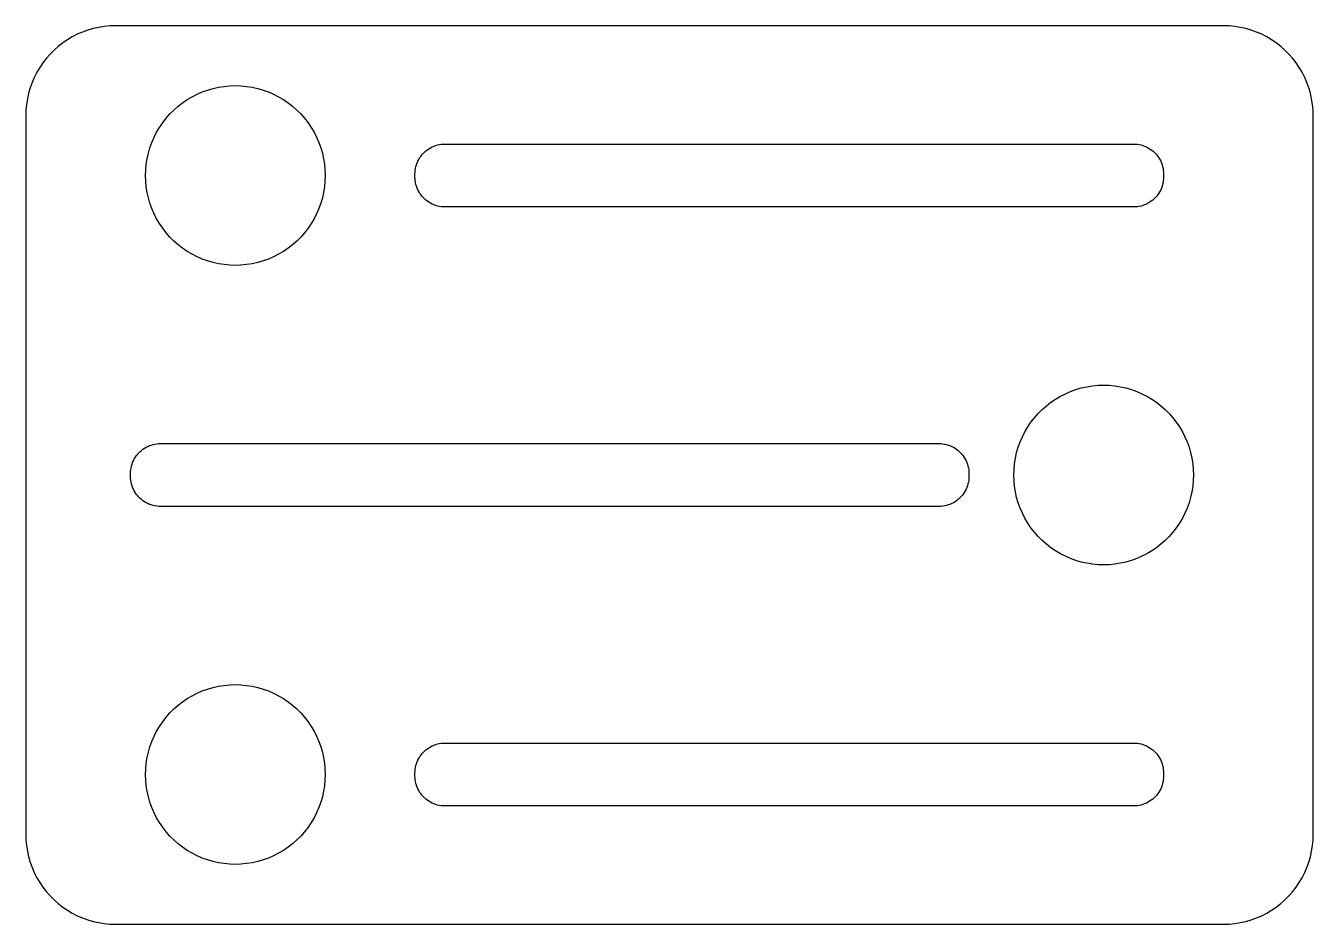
# Model space of a CAD drawing. Header units: metres. Extents: x -28 to 28, y -15 to 80.
# Drawn here: x -21.5 to 21.5, y 17 to 47 of the extents above; entities that cross this region are included whole.
import ezdxf

# ---------------------------------------------------------------- set-up
doc = ezdxf.new("R2010")
doc.units = ezdxf.units.M

msp = doc.modelspace()

# ---------------------------------------------------------------- linework, layer by layer
for p, q in [((-19.2461, 46.9057), (-19.427, 46.8532)), ((-19.0621, 46.9469), (-19.2461, 46.9057)), ((-18.876, 46.9763), (-19.0621, 46.9469)), ((-18.6884, 46.9941), (-18.876, 46.9763)), ((-18.5, 47), (-18.6884, 46.9941)), ((18.5, 47), (-18.5, 47)), ((18.6884, 46.9941), (18.5, 47)), ((18.876, 46.9763), (18.6884, 46.9941)), ((19.0621, 46.9469), (18.876, 46.9763)), ((19.2461, 46.9057), (19.0621, 46.9469)), ((19.427, 46.8532), (19.2461, 46.9057)), ((-20.1075, 46.533), (-20.2634, 46.427)), ((-19.9453, 46.6289), (-20.1075, 46.533)), ((-19.7773, 46.7145), (-19.9453, 46.6289)), ((-19.6044, 46.7893), (-19.7773, 46.7145)), ((-19.427, 46.8532), (-19.6044, 46.7893)), ((19.6044, 46.7893), (19.427, 46.8532)), ((19.7773, 46.7145), (19.6044, 46.7893)), ((19.9453, 46.6289), (19.7773, 46.7145)), ((20.1075, 46.533), (19.9453, 46.6289)), ((20.2634, 46.427), (20.1075, 46.533)), ((-20.6869, 46.0536), (-20.8115, 45.9123)), ((-20.5536, 46.1869), (-20.6869, 46.0536)), ((-20.4123, 46.3115), (-20.5536, 46.1869)), ((-20.2634, 46.427), (-20.4123, 46.3115)), ((20.4123, 46.3115), (20.2634, 46.427)), ((20.5536, 46.1869), (20.4123, 46.3115)), ((20.6869, 46.0536), (20.5536, 46.1869)), ((20.8115, 45.9123), (20.6869, 46.0536)), ((-21.033, 45.6075), (-21.1289, 45.4453)), ((-20.927, 45.7634), (-21.033, 45.6075)), ((-20.8115, 45.9123), (-20.927, 45.7634)), ((20.927, 45.7634), (20.8115, 45.9123)), ((21.033, 45.6075), (20.927, 45.7634)), ((21.1289, 45.4453), (21.033, 45.6075)), ((-21.2145, 45.2773), (-21.2893, 45.1044)), ((-21.1289, 45.4453), (-21.2145, 45.2773)), ((21.2145, 45.2773), (21.1289, 45.4453)), ((21.2893, 45.1044), (21.2145, 45.2773)), ((-21.4057, 44.7461), (-21.4469, 44.5621)), ((-21.3532, 44.927), (-21.4057, 44.7461)), ((-21.2893, 45.1044), (-21.3532, 44.927)), ((-15.7773, 44.7145), (-15.6044, 44.7893)), ((-15.6044, 44.7893), (-15.427, 44.8532)), ((-15.427, 44.8532), (-15.2461, 44.9057)), ((-15.2461, 44.9057), (-15.0621, 44.9469)), ((-15.0621, 44.9469), (-14.876, 44.9763)), ((-14.876, 44.9763), (-14.6884, 44.9941)), ((-14.6884, 44.9941), (-14.5, 45)), ((-14.5, 45), (-14.3116, 44.9941)), ((-14.3116, 44.9941), (-14.124, 44.9763)), ((-14.124, 44.9763), (-13.9379, 44.9469)), ((-13.9379, 44.9469), (-13.7539, 44.9057)), ((-13.7539, 44.9057), (-13.5729, 44.8532)), ((-13.5729, 44.8532), (-13.3956, 44.7893)), ((-13.3956, 44.7893), (-13.2227, 44.7145)), ((21.3532, 44.927), (21.2893, 45.1044)), ((21.4057, 44.7461), (21.3532, 44.927)), ((21.4469, 44.5621), (21.4057, 44.7461)), ((-21.4763, 44.376), (-21.4941, 44.1884)), ((-21.4469, 44.5621), (-21.4763, 44.376)), ((-16.5536, 44.1869), (-16.4123, 44.3115)), ((-16.4123, 44.3115), (-16.2634, 44.427)), ((-16.2634, 44.427), (-16.1075, 44.533)), ((-16.1075, 44.533), (-15.9453, 44.6289)), ((-15.9453, 44.6289), (-15.7773, 44.7145)), ((-13.2227, 44.7145), (-13.0547, 44.6289)), ((-13.0547, 44.6289), (-12.8925, 44.533)), ((-12.8925, 44.533), (-12.7366, 44.427)), ((-12.7366, 44.427), (-12.5877, 44.3115)), ((-12.5877, 44.3115), (-12.4464, 44.1869)), ((21.4763, 44.376), (21.4469, 44.5621)), ((21.4941, 44.1884), (21.4763, 44.376)), ((-21.4941, 44.1884), (-21.5, 44)), ((-21.5, 44), (-21.5, 20)), ((-16.927, 43.7634), (-16.8115, 43.9123)), ((-16.8115, 43.9123), (-16.6869, 44.0536)), ((-16.6869, 44.0536), (-16.5536, 44.1869)), ((-12.4464, 44.1869), (-12.3131, 44.0536)), ((-12.3131, 44.0536), (-12.1884, 43.9123)), ((-12.1884, 43.9123), (-12.0729, 43.7634)), ((21.5, 44), (21.4941, 44.1884)), ((21.5, 20), (21.5, 44)), ((-17.2145, 43.2773), (-17.1289, 43.4453)), ((-17.1289, 43.4453), (-17.033, 43.6075)), ((-17.033, 43.6075), (-16.927, 43.7634)), ((-12.0729, 43.7634), (-11.967, 43.6075)), ((-11.967, 43.6075), (-11.8711, 43.4453)), ((-11.8711, 43.4453), (-11.7855, 43.2773)), ((-17.3532, 42.927), (-17.2893, 43.1044)), ((-17.2893, 43.1044), (-17.2145, 43.2773)), ((-11.7855, 43.2773), (-11.7107, 43.1044)), ((-11.7107, 43.1044), (-11.6468, 42.927)), ((-7.86812, 42.9798), (-7.80901, 43.001)), ((-7.80901, 43.001), (-7.74869, 43.0186)), ((-7.74869, 43.0186), (-7.68738, 43.0323)), ((-7.68738, 43.0323), (-7.62532, 43.0421)), ((-7.62532, 43.0421), (-7.56279, 43.048)), ((-7.56279, 43.048), (-7.5, 43.05)), ((-7.5, 43.05), (15.5, 43.05)), ((15.5, 43.05), (15.5628, 43.048)), ((15.5628, 43.048), (15.6253, 43.0421)), ((15.6253, 43.0421), (15.6874, 43.0323)), ((15.6874, 43.0323), (15.7487, 43.0186)), ((15.7487, 43.0186), (15.809, 43.001)), ((15.809, 43.001), (15.8681, 42.9798)), ((-17.4469, 42.5621), (-17.4057, 42.7461)), ((-17.4057, 42.7461), (-17.3532, 42.927)), ((-11.6468, 42.927), (-11.5942, 42.7461)), ((-11.5942, 42.7461), (-11.5531, 42.5621)), ((-8.3763, 42.5317), (-8.34431, 42.5858)), ((-8.34431, 42.5858), (-8.30901, 42.6378)), ((-8.30901, 42.6378), (-8.27051, 42.6874)), ((-8.27051, 42.6874), (-8.22896, 42.7345)), ((-8.22896, 42.7345), (-8.18454, 42.7789)), ((-8.18454, 42.7789), (-8.13742, 42.8205)), ((-8.13742, 42.8205), (-8.08778, 42.859)), ((-8.08778, 42.859), (-8.03581, 42.8943)), ((-8.03581, 42.8943), (-7.98175, 42.9263)), ((-7.98175, 42.9263), (-7.92577, 42.9548)), ((-7.92577, 42.9548), (-7.86812, 42.9798)), ((15.8681, 42.9798), (15.9258, 42.9548)), ((15.9258, 42.9548), (15.9818, 42.9263)), ((15.9818, 42.9263), (16.0358, 42.8943)), ((16.0358, 42.8943), (16.0878, 42.859)), ((16.0878, 42.859), (16.1374, 42.8205)), ((16.1374, 42.8205), (16.1845, 42.7789)), ((16.1845, 42.7789), (16.229, 42.7345)), ((16.229, 42.7345), (16.2705, 42.6874)), ((16.2705, 42.6874), (16.309, 42.6378)), ((16.309, 42.6378), (16.3443, 42.5858)), ((16.3443, 42.5858), (16.3763, 42.5317)), ((-17.5, 42), (-17.4941, 42.1884)), ((-17.4941, 42.1884), (-17.4763, 42.376)), ((-17.4763, 42.376), (-17.4469, 42.5621)), ((-11.5531, 42.5621), (-11.5237, 42.376)), ((-11.5237, 42.376), (-11.5059, 42.1884)), ((-11.5059, 42.1884), (-11.5, 42)), ((-8.49802, 42.1128), (-8.49211, 42.1753)), ((-8.49211, 42.1753), (-8.48228, 42.2374)), ((-8.48228, 42.2374), (-8.46858, 42.2987)), ((-8.46858, 42.2987), (-8.45105, 42.359)), ((-8.45105, 42.359), (-8.42976, 42.4181)), ((-8.42976, 42.4181), (-8.40482, 42.4758)), ((-8.40482, 42.4758), (-8.3763, 42.5317)), ((16.3763, 42.5317), (16.4048, 42.4758)), ((16.4048, 42.4758), (16.4298, 42.4181)), ((16.4298, 42.4181), (16.451, 42.359)), ((16.451, 42.359), (16.4686, 42.2987)), ((16.4686, 42.2987), (16.4823, 42.2374)), ((16.4823, 42.2374), (16.4921, 42.1753)), ((16.4921, 42.1753), (16.498, 42.1128)), ((-17.4941, 41.8116), (-17.5, 42)), ((-17.4763, 41.624), (-17.4941, 41.8116)), ((-11.5059, 41.8116), (-11.5237, 41.624)), ((-11.5, 42), (-11.5059, 41.8116)), ((-8.5, 42.05), (-8.49802, 42.1128)), ((-8.5, 41.95), (-8.5, 42.05)), ((-8.49802, 41.8872), (-8.5, 41.95)), ((-8.49211, 41.8247), (-8.49802, 41.8872)), ((-8.48228, 41.7626), (-8.49211, 41.8247)), ((-8.46858, 41.7013), (-8.48228, 41.7626)), ((16.4823, 41.7626), (16.4686, 41.7013)), ((16.4921, 41.8247), (16.4823, 41.7626)), ((16.498, 41.8872), (16.4921, 41.8247)), ((16.498, 42.1128), (16.5, 42.05)), ((16.5, 41.95), (16.498, 41.8872)), ((16.5, 42.05), (16.5, 41.95)), ((-17.4469, 41.4379), (-17.4763, 41.624)), ((-17.4057, 41.2539), (-17.4469, 41.4379)), ((-11.5531, 41.4379), (-11.5942, 41.2539)), ((-11.5237, 41.624), (-11.5531, 41.4379)), ((-8.45105, 41.641), (-8.46858, 41.7013)), ((-8.42976, 41.5819), (-8.45105, 41.641)), ((-8.40482, 41.5242), (-8.42976, 41.5819)), ((-8.3763, 41.4683), (-8.40482, 41.5242)), ((-8.34431, 41.4142), (-8.3763, 41.4683)), ((-8.30901, 41.3622), (-8.34431, 41.4142)), ((-8.27051, 41.3126), (-8.30901, 41.3622)), ((-8.22896, 41.2655), (-8.27051, 41.3126)), ((16.2705, 41.3126), (16.229, 41.2655)), ((16.309, 41.3622), (16.2705, 41.3126)), ((16.3443, 41.4142), (16.309, 41.3622)), ((16.3763, 41.4683), (16.3443, 41.4142)), ((16.4048, 41.5242), (16.3763, 41.4683)), ((16.4298, 41.5819), (16.4048, 41.5242)), ((16.451, 41.641), (16.4298, 41.5819)), ((16.4686, 41.7013), (16.451, 41.641)), ((-17.3532, 41.0729), (-17.4057, 41.2539)), ((-17.2893, 40.8956), (-17.3532, 41.0729)), ((-17.2145, 40.7227), (-17.2893, 40.8956)), ((-11.7107, 40.8956), (-11.7855, 40.7227)), ((-11.6468, 41.0729), (-11.7107, 40.8956)), ((-11.5942, 41.2539), (-11.6468, 41.0729)), ((-8.18454, 41.2211), (-8.22896, 41.2655)), ((-8.13742, 41.1795), (-8.18454, 41.2211)), ((-8.08778, 41.141), (-8.13742, 41.1795)), ((-8.03581, 41.1057), (-8.08778, 41.141)), ((-7.98175, 41.0737), (-8.03581, 41.1057)), ((-7.92577, 41.0452), (-7.98175, 41.0737)), ((-7.86812, 41.0202), (-7.92577, 41.0452)), ((-7.80901, 40.999), (-7.86812, 41.0202)), ((-7.74869, 40.9814), (-7.80901, 40.999)), ((-7.68738, 40.9677), (-7.74869, 40.9814)), ((-7.62532, 40.9579), (-7.68738, 40.9677)), ((-7.56279, 40.952), (-7.62532, 40.9579)), ((-7.5, 40.95), (-7.56279, 40.952)), ((15.5, 40.95), (-7.5, 40.95)), ((15.5628, 40.952), (15.5, 40.95)), ((15.6253, 40.9579), (15.5628, 40.952)), ((15.6874, 40.9677), (15.6253, 40.9579)), ((15.7487, 40.9814), (15.6874, 40.9677)), ((15.809, 40.999), (15.7487, 40.9814)), ((15.8681, 41.0202), (15.809, 40.999)), ((15.9258, 41.0452), (15.8681, 41.0202)), ((15.9818, 41.0737), (15.9258, 41.0452)), ((16.0358, 41.1057), (15.9818, 41.0737)), ((16.0878, 41.141), (16.0358, 41.1057)), ((16.1374, 41.1795), (16.0878, 41.141)), ((16.1845, 41.2211), (16.1374, 41.1795)), ((16.229, 41.2655), (16.1845, 41.2211)), ((-17.1289, 40.5547), (-17.2145, 40.7227)), ((-17.033, 40.3925), (-17.1289, 40.5547)), ((-11.8711, 40.5547), (-11.967, 40.3925)), ((-11.7855, 40.7227), (-11.8711, 40.5547)), ((-16.927, 40.2366), (-17.033, 40.3925)), ((-16.8115, 40.0877), (-16.927, 40.2366)), ((-16.6869, 39.9464), (-16.8115, 40.0877)), ((-12.1884, 40.0877), (-12.3131, 39.9464)), ((-12.0729, 40.2366), (-12.1884, 40.0877)), ((-11.967, 40.3925), (-12.0729, 40.2366)), ((-16.5536, 39.8131), (-16.6869, 39.9464)), ((-16.4123, 39.6884), (-16.5536, 39.8131)), ((-16.2634, 39.5729), (-16.4123, 39.6884)), ((-16.1075, 39.467), (-16.2634, 39.5729)), ((-12.7366, 39.5729), (-12.8925, 39.467)), ((-12.5877, 39.6884), (-12.7366, 39.5729)), ((-12.4464, 39.8131), (-12.5877, 39.6884)), ((-12.3131, 39.9464), (-12.4464, 39.8131)), ((-15.9453, 39.3711), (-16.1075, 39.467)), ((-15.7773, 39.2855), (-15.9453, 39.3711)), ((-15.6044, 39.2107), (-15.7773, 39.2855)), ((-15.427, 39.1468), (-15.6044, 39.2107)), ((-15.2461, 39.0942), (-15.427, 39.1468)), ((-13.5729, 39.1468), (-13.7539, 39.0942)), ((-13.3956, 39.2107), (-13.5729, 39.1468)), ((-13.2227, 39.2855), (-13.3956, 39.2107)), ((-13.0547, 39.3711), (-13.2227, 39.2855)), ((-12.8925, 39.467), (-13.0547, 39.3711)), ((-15.0621, 39.0531), (-15.2461, 39.0942)), ((-14.876, 39.0237), (-15.0621, 39.0531)), ((-14.6884, 39.0059), (-14.876, 39.0237)), ((-14.5, 39), (-14.6884, 39.0059)), ((-14.3116, 39.0059), (-14.5, 39)), ((-14.124, 39.0237), (-14.3116, 39.0059)), ((-13.9379, 39.0531), (-14.124, 39.0237)), ((-13.7539, 39.0942), (-13.9379, 39.0531)), ((13.3956, 34.7893), (13.5729, 34.8532)), ((13.5729, 34.8532), (13.7539, 34.9057)), ((13.7539, 34.9057), (13.9379, 34.9469)), ((13.9379, 34.9469), (14.124, 34.9763)), ((14.124, 34.9763), (14.3116, 34.9941)), ((14.3116, 34.9941), (14.5, 35)), ((14.5, 35), (14.6884, 34.9941)), ((14.6884, 34.9941), (14.876, 34.9763)), ((14.876, 34.9763), (15.0621, 34.9469)), ((15.0621, 34.9469), (15.2461, 34.9057)), ((15.2461, 34.9057), (15.427, 34.8532)), ((15.427, 34.8532), (15.6044, 34.7893)), ((12.5877, 34.3115), (12.7366, 34.427)), ((12.7366, 34.427), (12.8925, 34.533)), ((12.8925, 34.533), (13.0547, 34.6289)), ((13.0547, 34.6289), (13.2227, 34.7145)), ((13.2227, 34.7145), (13.3956, 34.7893)), ((15.6044, 34.7893), (15.7773, 34.7145)), ((15.7773, 34.7145), (15.9453, 34.6289)), ((15.9453, 34.6289), (16.1075, 34.533)), ((16.1075, 34.533), (16.2634, 34.427)), ((16.2634, 34.427), (16.4123, 34.3115)), ((12.1884, 33.9123), (12.3131, 34.0536)), ((12.3131, 34.0536), (12.4464, 34.1869)), ((12.4464, 34.1869), (12.5877, 34.3115)), ((16.4123, 34.3115), (16.5536, 34.1869)), ((16.5536, 34.1869), (16.6869, 34.0536)), ((16.6869, 34.0536), (16.8115, 33.9123)), ((11.8711, 33.4453), (11.967, 33.6075)), ((11.967, 33.6075), (12.0729, 33.7634)), ((12.0729, 33.7634), (12.1884, 33.9123)), ((16.8115, 33.9123), (16.927, 33.7634)), ((16.927, 33.7634), (17.033, 33.6075)), ((17.033, 33.6075), (17.1289, 33.4453)), ((11.7107, 33.1044), (11.7855, 33.2773)), ((11.7855, 33.2773), (11.8711, 33.4453)), ((17.1289, 33.4453), (17.2145, 33.2773)), ((17.2145, 33.2773), (17.2893, 33.1044)), ((-17.809, 32.6378), (-17.7705, 32.6874)), ((-17.7705, 32.6874), (-17.729, 32.7345)), ((-17.729, 32.7345), (-17.6845, 32.7789)), ((-17.6845, 32.7789), (-17.6374, 32.8205)), ((-17.6374, 32.8205), (-17.5878, 32.859)), ((-17.5878, 32.859), (-17.5358, 32.8943)), ((-17.5358, 32.8943), (-17.4818, 32.9263)), ((-17.4818, 32.9263), (-17.4258, 32.9548)), ((-17.4258, 32.9548), (-17.3681, 32.9798)), ((-17.3681, 32.9798), (-17.309, 33.001)), ((-17.309, 33.001), (-17.2487, 33.0186)), ((-17.2487, 33.0186), (-17.1874, 33.0323)), ((-17.1874, 33.0323), (-17.1253, 33.0421)), ((-17.1253, 33.0421), (-17.0628, 33.048)), ((-17.0628, 33.048), (-17, 33.05)), ((-17, 33.05), (9, 33.05)), ((9, 33.05), (9.06279, 33.048)), ((9.06279, 33.048), (9.12532, 33.0421)), ((9.12532, 33.0421), (9.18738, 33.0323)), ((9.18738, 33.0323), (9.24869, 33.0186)), ((9.24869, 33.0186), (9.30901, 33.001)), ((9.30901, 33.001), (9.36812, 32.9798)), ((9.36812, 32.9798), (9.42577, 32.9548)), ((9.42577, 32.9548), (9.48175, 32.9263)), ((9.48175, 32.9263), (9.53581, 32.8943)), ((9.53581, 32.8943), (9.58778, 32.859)), ((9.58778, 32.859), (9.63742, 32.8205)), ((9.63742, 32.8205), (9.68454, 32.7789)), ((9.68454, 32.7789), (9.72896, 32.7345)), ((9.72896, 32.7345), (9.77051, 32.6874)), ((9.77051, 32.6874), (9.80901, 32.6378)), ((11.5531, 32.5621), (11.5942, 32.7461)), ((11.5942, 32.7461), (11.6468, 32.927)), ((11.6468, 32.927), (11.7107, 33.1044)), ((17.2893, 33.1044), (17.3532, 32.927)), ((17.3532, 32.927), (17.4057, 32.7461)), ((17.4057, 32.7461), (17.4469, 32.5621)), ((-17.9823, 32.2374), (-17.9686, 32.2987)), ((-17.9686, 32.2987), (-17.951, 32.359)), ((-17.951, 32.359), (-17.9298, 32.4181)), ((-17.9298, 32.4181), (-17.9048, 32.4758)), ((-17.9048, 32.4758), (-17.8763, 32.5317)), ((-17.8763, 32.5317), (-17.8443, 32.5858)), ((-17.8443, 32.5858), (-17.809, 32.6378)), ((9.80901, 32.6378), (9.84431, 32.5858)), ((9.84431, 32.5858), (9.8763, 32.5317)), ((9.8763, 32.5317), (9.90482, 32.4758)), ((9.90482, 32.4758), (9.92976, 32.4181)), ((9.92976, 32.4181), (9.95105, 32.359)), ((9.95105, 32.359), (9.96858, 32.2987)), ((9.96858, 32.2987), (9.98228, 32.2374)), ((11.5059, 32.1884), (11.5237, 32.376)), ((11.5237, 32.376), (11.5531, 32.5621)), ((17.4469, 32.5621), (17.4763, 32.376)), ((17.4763, 32.376), (17.4941, 32.1884)), ((-18, 32.05), (-17.998, 32.1128)), ((-18, 31.95), (-18, 32.05)), ((-17.998, 31.8872), (-18, 31.95)), ((-17.998, 32.1128), (-17.9921, 32.1753)), ((-17.9921, 31.8247), (-17.998, 31.8872)), ((-17.9921, 32.1753), (-17.9823, 32.2374)), ((-17.9823, 31.7626), (-17.9921, 31.8247)), ((9.98228, 32.2374), (9.99211, 32.1753)), ((9.99211, 31.8247), (9.98228, 31.7626)), ((9.99211, 32.1753), (9.99802, 32.1128)), ((9.99802, 31.8872), (9.99211, 31.8247)), ((9.99802, 32.1128), (10, 32.05)), ((10, 31.95), (9.99802, 31.8872)), ((10, 32.05), (10, 31.95)), ((11.5, 32), (11.5059, 32.1884)), ((11.5059, 31.8116), (11.5, 32)), ((17.4941, 32.1884), (17.5, 32)), ((17.5, 32), (17.4941, 31.8116)), ((-17.9686, 31.7013), (-17.9823, 31.7626)), ((-17.951, 31.641), (-17.9686, 31.7013)), ((-17.9298, 31.5819), (-17.951, 31.641)), ((-17.9048, 31.5242), (-17.9298, 31.5819)), ((-17.8763, 31.4683), (-17.9048, 31.5242)), ((-17.8443, 31.4142), (-17.8763, 31.4683)), ((-17.809, 31.3622), (-17.8443, 31.4142)), ((9.84431, 31.4142), (9.80901, 31.3622)), ((9.8763, 31.4683), (9.84431, 31.4142)), ((9.90482, 31.5242), (9.8763, 31.4683)), ((9.92976, 31.5819), (9.90482, 31.5242)), ((9.95105, 31.641), (9.92976, 31.5819)), ((9.96858, 31.7013), (9.95105, 31.641)), ((9.98228, 31.7626), (9.96858, 31.7013)), ((11.5237, 31.624), (11.5059, 31.8116)), ((11.5531, 31.4379), (11.5237, 31.624)), ((11.5942, 31.2539), (11.5531, 31.4379)), ((17.4469, 31.4379), (17.4057, 31.2539)), ((17.4763, 31.624), (17.4469, 31.4379)), ((17.4941, 31.8116), (17.4763, 31.624)), ((-17.7705, 31.3126), (-17.809, 31.3622)), ((-17.729, 31.2655), (-17.7705, 31.3126)), ((-17.6845, 31.2211), (-17.729, 31.2655)), ((-17.6374, 31.1795), (-17.6845, 31.2211)), ((-17.5878, 31.141), (-17.6374, 31.1795)), ((-17.5358, 31.1057), (-17.5878, 31.141)), ((-17.4818, 31.0737), (-17.5358, 31.1057)), ((-17.4258, 31.0452), (-17.4818, 31.0737)), ((-17.3681, 31.0202), (-17.4258, 31.0452)), ((-17.309, 30.999), (-17.3681, 31.0202)), ((-17.2487, 30.9814), (-17.309, 30.999)), ((-17.1874, 30.9677), (-17.2487, 30.9814)), ((-17.1253, 30.9579), (-17.1874, 30.9677)), ((9.18738, 30.9677), (9.12532, 30.9579)), ((9.24869, 30.9814), (9.18738, 30.9677)), ((9.30901, 30.999), (9.24869, 30.9814)), ((9.36812, 31.0202), (9.30901, 30.999)), ((9.42577, 31.0452), (9.36812, 31.0202)), ((9.48175, 31.0737), (9.42577, 31.0452)), ((9.53581, 31.1057), (9.48175, 31.0737)), ((9.58778, 31.141), (9.53581, 31.1057)), ((9.63742, 31.1795), (9.58778, 31.141)), ((9.68454, 31.2211), (9.63742, 31.1795)), ((9.72896, 31.2655), (9.68454, 31.2211)), ((9.77051, 31.3126), (9.72896, 31.2655)), ((9.80901, 31.3622), (9.77051, 31.3126)), ((11.6468, 31.073), (11.5942, 31.2539)), ((11.7107, 30.8956), (11.6468, 31.073)), ((17.3532, 31.073), (17.2893, 30.8956)), ((17.4057, 31.2539), (17.3532, 31.073)), ((-17.0628, 30.952), (-17.1253, 30.9579)), ((-17, 30.95), (-17.0628, 30.952)), ((9, 30.95), (-17, 30.95)), ((9.06279, 30.952), (9, 30.95)), ((9.12532, 30.9579), (9.06279, 30.952)), ((11.7855, 30.7227), (11.7107, 30.8956)), ((11.8711, 30.5547), (11.7855, 30.7227)), ((11.967, 30.3925), (11.8711, 30.5547)), ((17.1289, 30.5547), (17.033, 30.3925)), ((17.2145, 30.7227), (17.1289, 30.5547)), ((17.2893, 30.8956), (17.2145, 30.7227)), ((12.0729, 30.2366), (11.967, 30.3925)), ((12.1884, 30.0877), (12.0729, 30.2366)), ((16.927, 30.2366), (16.8115, 30.0877)), ((17.033, 30.3925), (16.927, 30.2366)), ((12.3131, 29.9464), (12.1884, 30.0877)), ((12.4464, 29.8131), (12.3131, 29.9464)), ((12.5877, 29.6885), (12.4464, 29.8131)), ((12.7366, 29.573), (12.5877, 29.6885)), ((16.4123, 29.6885), (16.2634, 29.573)), ((16.5536, 29.8131), (16.4123, 29.6885)), ((16.6869, 29.9464), (16.5536, 29.8131)), ((16.8115, 30.0877), (16.6869, 29.9464)), ((12.8925, 29.467), (12.7366, 29.573)), ((13.0547, 29.3711), (12.8925, 29.467)), ((13.2227, 29.2855), (13.0547, 29.3711)), ((13.3956, 29.2107), (13.2227, 29.2855)), ((15.7773, 29.2855), (15.6044, 29.2107)), ((15.9453, 29.3711), (15.7773, 29.2855)), ((16.1075, 29.467), (15.9453, 29.3711)), ((16.2634, 29.573), (16.1075, 29.467)), ((13.5729, 29.1468), (13.3956, 29.2107)), ((13.7539, 29.0943), (13.5729, 29.1468)), ((13.9379, 29.0531), (13.7539, 29.0943)), ((14.124, 29.0237), (13.9379, 29.0531)), ((14.3116, 29.0059), (14.124, 29.0237)), ((14.5, 29), (14.3116, 29.0059)), ((14.6884, 29.0059), (14.5, 29)), ((14.876, 29.0237), (14.6884, 29.0059)), ((15.0621, 29.0531), (14.876, 29.0237)), ((15.2461, 29.0943), (15.0621, 29.0531)), ((15.427, 29.1468), (15.2461, 29.0943)), ((15.6044, 29.2107), (15.427, 29.1468)), ((-15.2461, 24.9058), (-15.0621, 24.9469)), ((-15.0621, 24.9469), (-14.876, 24.9763)), ((-14.876, 24.9763), (-14.6884, 24.9941)), ((-14.6884, 24.9941), (-14.5, 25)), ((-14.5, 25), (-14.3116, 24.9941)), ((-14.3116, 24.9941), (-14.124, 24.9763)), ((-14.124, 24.9763), (-13.9379, 24.9469)), ((-13.9379, 24.9469), (-13.7539, 24.9058)), ((-16.2634, 24.4271), (-16.1075, 24.533)), ((-16.1075, 24.533), (-15.9453, 24.6289)), ((-15.9453, 24.6289), (-15.7773, 24.7145)), ((-15.7773, 24.7145), (-15.6044, 24.7893)), ((-15.6044, 24.7893), (-15.427, 24.8532)), ((-15.427, 24.8532), (-15.2461, 24.9058)), ((-13.7539, 24.9058), (-13.5729, 24.8532)), ((-13.5729, 24.8532), (-13.3956, 24.7893)), ((-13.3956, 24.7893), (-13.2227, 24.7145)), ((-13.2227, 24.7145), (-13.0547, 24.6289)), ((-13.0547, 24.6289), (-12.8925, 24.533)), ((-12.8925, 24.533), (-12.7366, 24.4271)), ((-16.6869, 24.0536), (-16.5536, 24.1869)), ((-16.5536, 24.1869), (-16.4123, 24.3116)), ((-16.4123, 24.3116), (-16.2634, 24.4271)), ((-12.7366, 24.4271), (-12.5877, 24.3116)), ((-12.5877, 24.3116), (-12.4464, 24.1869)), ((-12.4464, 24.1869), (-12.3131, 24.0536)), ((-17.033, 23.6075), (-16.927, 23.7634)), ((-16.927, 23.7634), (-16.8115, 23.9123)), ((-16.8115, 23.9123), (-16.6869, 24.0536)), ((-12.3131, 24.0536), (-12.1884, 23.9123)), ((-12.1884, 23.9123), (-12.0729, 23.7634)), ((-12.0729, 23.7634), (-11.967, 23.6075)), ((-17.2893, 23.1044), (-17.2145, 23.2773)), ((-17.2145, 23.2773), (-17.1289, 23.4453)), ((-17.1289, 23.4453), (-17.033, 23.6075)), ((-11.967, 23.6075), (-11.8711, 23.4453)), ((-11.8711, 23.4453), (-11.7855, 23.2773)), ((-11.7855, 23.2773), (-11.7107, 23.1044)), ((-17.4057, 22.7461), (-17.3532, 22.9271)), ((-17.3532, 22.9271), (-17.2893, 23.1044)), ((-11.7107, 23.1044), (-11.6468, 22.9271)), ((-11.6468, 22.9271), (-11.5942, 22.7461)), ((-8.18454, 22.7789), (-8.13742, 22.8205)), ((-8.13742, 22.8205), (-8.08778, 22.859)), ((-8.08778, 22.859), (-8.03581, 22.8943)), ((-8.03581, 22.8943), (-7.98175, 22.9263)), ((-7.98175, 22.9263), (-7.92577, 22.9548)), ((-7.92577, 22.9548), (-7.86812, 22.9798)), ((-7.86812, 22.9798), (-7.80901, 23.001)), ((-7.80901, 23.001), (-7.74869, 23.0186)), ((-7.74869, 23.0186), (-7.68738, 23.0323)), ((-7.68738, 23.0323), (-7.62532, 23.0421)), ((-7.62532, 23.0421), (-7.56279, 23.048)), ((-7.56279, 23.048), (-7.5, 23.05)), ((-7.5, 23.05), (15.5, 23.05)), ((15.5, 23.05), (15.5628, 23.048)), ((15.5628, 23.048), (15.6253, 23.0421)), ((15.6253, 23.0421), (15.6874, 23.0323)), ((15.6874, 23.0323), (15.7487, 23.0186)), ((15.7487, 23.0186), (15.809, 23.001)), ((15.809, 23.001), (15.8681, 22.9798)), ((15.8681, 22.9798), (15.9258, 22.9548)), ((15.9258, 22.9548), (15.9818, 22.9263)), ((15.9818, 22.9263), (16.0358, 22.8943)), ((16.0358, 22.8943), (16.0878, 22.859)), ((16.0878, 22.859), (16.1374, 22.8205)), ((16.1374, 22.8205), (16.1845, 22.7789)), ((-17.4941, 22.1884), (-17.4763, 22.376)), ((-17.4763, 22.376), (-17.4469, 22.5621)), ((-17.4469, 22.5621), (-17.4057, 22.7461)), ((-11.5942, 22.7461), (-11.5531, 22.5621)), ((-11.5531, 22.5621), (-11.5237, 22.376)), ((-11.5237, 22.376), (-11.5059, 22.1884)), ((-8.45105, 22.359), (-8.42976, 22.4181)), ((-8.42976, 22.4181), (-8.40482, 22.4758)), ((-8.40482, 22.4758), (-8.3763, 22.5317)), ((-8.3763, 22.5317), (-8.34431, 22.5858)), ((-8.34431, 22.5858), (-8.30901, 22.6378)), ((-8.30901, 22.6378), (-8.27051, 22.6874)), ((-8.27051, 22.6874), (-8.22896, 22.7345)), ((-8.22896, 22.7345), (-8.18454, 22.7789)), ((16.1845, 22.7789), (16.229, 22.7345)), ((16.229, 22.7345), (16.2705, 22.6874)), ((16.2705, 22.6874), (16.309, 22.6378)), ((16.309, 22.6378), (16.3443, 22.5858)), ((16.3443, 22.5858), (16.3763, 22.5317)), ((16.3763, 22.5317), (16.4048, 22.4758)), ((16.4048, 22.4758), (16.4298, 22.4181)), ((16.4298, 22.4181), (16.451, 22.359)), ((-17.5, 22), (-17.4941, 22.1884)), ((-17.4941, 21.8116), (-17.5, 22)), ((-11.5059, 22.1884), (-11.5, 22)), ((-11.5, 22), (-11.5059, 21.8116)), ((-8.5, 22.05), (-8.49802, 22.1128)), ((-8.5, 21.95), (-8.5, 22.05)), ((-8.49802, 21.8872), (-8.5, 21.95)), ((-8.49802, 22.1128), (-8.49211, 22.1753)), ((-8.49211, 22.1753), (-8.48228, 22.2374)), ((-8.48228, 22.2374), (-8.46858, 22.2987)), ((-8.46858, 22.2987), (-8.45105, 22.359)), ((16.451, 22.359), (16.4686, 22.2987)), ((16.4686, 22.2987), (16.4823, 22.2374)), ((16.4823, 22.2374), (16.4921, 22.1753)), ((16.4921, 22.1753), (16.498, 22.1128)), ((16.498, 22.1128), (16.5, 22.05)), ((16.5, 21.95), (16.498, 21.8872)), ((16.5, 22.05), (16.5, 21.95)), ((-17.4763, 21.624), (-17.4941, 21.8116)), ((-17.4469, 21.4379), (-17.4763, 21.624)), ((-11.5237, 21.624), (-11.5531, 21.4379)), ((-11.5059, 21.8116), (-11.5237, 21.624)), ((-8.49211, 21.8247), (-8.49802, 21.8872)), ((-8.48228, 21.7626), (-8.49211, 21.8247)), ((-8.46858, 21.7013), (-8.48228, 21.7626)), ((-8.45105, 21.641), (-8.46858, 21.7013)), ((-8.42976, 21.5819), (-8.45105, 21.641)), ((-8.40482, 21.5242), (-8.42976, 21.5819)), ((-8.3763, 21.4683), (-8.40482, 21.5242)), ((16.4048, 21.5242), (16.3763, 21.4683)), ((16.4298, 21.5819), (16.4048, 21.5242)), ((16.451, 21.641), (16.4298, 21.5819)), ((16.4686, 21.7013), (16.451, 21.641)), ((16.4823, 21.7626), (16.4686, 21.7013)), ((16.4921, 21.8247), (16.4823, 21.7626)), ((16.498, 21.8872), (16.4921, 21.8247)), ((-17.4057, 21.2539), (-17.4469, 21.4379)), ((-17.3532, 21.073), (-17.4057, 21.2539)), ((-17.2893, 20.8956), (-17.3532, 21.073)), ((-11.6468, 21.073), (-11.7107, 20.8956)), ((-11.5942, 21.2539), (-11.6468, 21.073)), ((-11.5531, 21.4379), (-11.5942, 21.2539)), ((-8.34431, 21.4142), (-8.3763, 21.4683)), ((-8.30901, 21.3622), (-8.34431, 21.4142)), ((-8.27051, 21.3126), (-8.30901, 21.3622)), ((-8.22896, 21.2655), (-8.27051, 21.3126)), ((-8.18454, 21.2211), (-8.22896, 21.2655)), ((-8.13742, 21.1795), (-8.18454, 21.2211)), ((-8.08778, 21.141), (-8.13742, 21.1795)), ((-8.03581, 21.1057), (-8.08778, 21.141)), ((-7.98175, 21.0737), (-8.03581, 21.1057)), ((-7.92577, 21.0452), (-7.98175, 21.0737)), ((15.9818, 21.0737), (15.9258, 21.0452)), ((16.0358, 21.1057), (15.9818, 21.0737)), ((16.0878, 21.141), (16.0358, 21.1057)), ((16.1374, 21.1795), (16.0878, 21.141)), ((16.1845, 21.2211), (16.1374, 21.1795)), ((16.229, 21.2655), (16.1845, 21.2211)), ((16.2705, 21.3126), (16.229, 21.2655)), ((16.309, 21.3622), (16.2705, 21.3126)), ((16.3443, 21.4142), (16.309, 21.3622)), ((16.3763, 21.4683), (16.3443, 21.4142)), ((-17.2145, 20.7227), (-17.2893, 20.8956)), ((-17.1289, 20.5547), (-17.2145, 20.7227)), ((-11.7855, 20.7227), (-11.8711, 20.5547)), ((-11.7107, 20.8956), (-11.7855, 20.7227)), ((-7.86812, 21.0202), (-7.92577, 21.0452)), ((-7.80901, 20.999), (-7.86812, 21.0202)), ((-7.74869, 20.9814), (-7.80901, 20.999)), ((-7.68738, 20.9677), (-7.74869, 20.9814)), ((-7.62532, 20.9579), (-7.68738, 20.9677)), ((-7.56279, 20.952), (-7.62532, 20.9579)), ((-7.5, 20.95), (-7.56279, 20.952)), ((15.5, 20.95), (-7.5, 20.95)), ((15.5628, 20.952), (15.5, 20.95)), ((15.6253, 20.9579), (15.5628, 20.952)), ((15.6874, 20.9677), (15.6253, 20.9579)), ((15.7487, 20.9814), (15.6874, 20.9677)), ((15.809, 20.999), (15.7487, 20.9814)), ((15.8681, 21.0202), (15.809, 20.999)), ((15.9258, 21.0452), (15.8681, 21.0202)), ((-17.033, 20.3925), (-17.1289, 20.5547)), ((-16.927, 20.2366), (-17.033, 20.3925)), ((-16.8115, 20.0877), (-16.927, 20.2366)), ((-12.0729, 20.2366), (-12.1884, 20.0877)), ((-11.967, 20.3925), (-12.0729, 20.2366)), ((-11.8711, 20.5547), (-11.967, 20.3925)), ((-21.5, 20), (-21.4941, 19.8116)), ((-21.4941, 19.8116), (-21.4763, 19.624)), ((-16.6869, 19.9464), (-16.8115, 20.0877)), ((-16.5536, 19.8131), (-16.6869, 19.9464)), ((-16.4123, 19.6885), (-16.5536, 19.8131)), ((-12.4464, 19.8131), (-12.5877, 19.6885)), ((-12.3131, 19.9464), (-12.4464, 19.8131)), ((-12.1884, 20.0877), (-12.3131, 19.9464)), ((21.4763, 19.624), (21.4941, 19.8116)), ((21.4941, 19.8116), (21.5, 20)), ((-21.4763, 19.624), (-21.4469, 19.4379)), ((-21.4469, 19.4379), (-21.4057, 19.2539)), ((-16.2634, 19.573), (-16.4123, 19.6885)), ((-16.1075, 19.467), (-16.2634, 19.573)), ((-15.9453, 19.3711), (-16.1075, 19.467)), ((-15.7773, 19.2855), (-15.9453, 19.3711)), ((-13.0547, 19.3711), (-13.2227, 19.2855)), ((-12.8925, 19.467), (-13.0547, 19.3711)), ((-12.7366, 19.573), (-12.8925, 19.467)), ((-12.5877, 19.6885), (-12.7366, 19.573)), ((21.4057, 19.2539), (21.4469, 19.4379)), ((21.4469, 19.4379), (21.4763, 19.624)), ((-21.4057, 19.2539), (-21.3532, 19.073)), ((-21.3532, 19.073), (-21.2893, 18.8956)), ((-15.6044, 19.2107), (-15.7773, 19.2855)), ((-15.427, 19.1468), (-15.6044, 19.2107)), ((-15.2461, 19.0943), (-15.427, 19.1468)), ((-15.0621, 19.0531), (-15.2461, 19.0943)), ((-14.876, 19.0237), (-15.0621, 19.0531)), ((-14.6884, 19.0059), (-14.876, 19.0237)), ((-14.5, 19), (-14.6884, 19.0059)), ((-14.3116, 19.0059), (-14.5, 19)), ((-14.124, 19.0237), (-14.3116, 19.0059)), ((-13.9379, 19.0531), (-14.124, 19.0237)), ((-13.7539, 19.0943), (-13.9379, 19.0531)), ((-13.5729, 19.1468), (-13.7539, 19.0943)), ((-13.3956, 19.2107), (-13.5729, 19.1468)), ((-13.2227, 19.2855), (-13.3956, 19.2107)), ((21.2893, 18.8956), (21.3532, 19.073)), ((21.3532, 19.073), (21.4057, 19.2539)), ((-21.2893, 18.8956), (-21.2145, 18.7227)), ((-21.2145, 18.7227), (-21.1289, 18.5547)), ((-21.1289, 18.5547), (-21.033, 18.3925)), ((21.033, 18.3925), (21.1289, 18.5547)), ((21.1289, 18.5547), (21.2145, 18.7227)), ((21.2145, 18.7227), (21.2893, 18.8956)), ((-21.033, 18.3925), (-20.927, 18.2366)), ((-20.927, 18.2366), (-20.8115, 18.0877)), ((-20.8115, 18.0877), (-20.6869, 17.9464)), ((20.6869, 17.9464), (20.8115, 18.0877)), ((20.8115, 18.0877), (20.927, 18.2366)), ((20.927, 18.2366), (21.033, 18.3925)), ((-20.6869, 17.9464), (-20.5536, 17.8131)), ((-20.5536, 17.8131), (-20.4123, 17.6885)), ((-20.4123, 17.6885), (-20.2634, 17.573)), ((20.2634, 17.573), (20.4123, 17.6885)), ((20.4123, 17.6885), (20.5536, 17.8131)), ((20.5536, 17.8131), (20.6869, 17.9464)), ((-20.2634, 17.573), (-20.1075, 17.467)), ((-20.1075, 17.467), (-19.9453, 17.3711)), ((-19.9453, 17.3711), (-19.7773, 17.2855)), ((-19.7773, 17.2855), (-19.6044, 17.2107)), ((-19.6044, 17.2107), (-19.427, 17.1468)), ((19.427, 17.1468), (19.6044, 17.2107)), ((19.6044, 17.2107), (19.7773, 17.2855)), ((19.7773, 17.2855), (19.9453, 17.3711)), ((19.9453, 17.3711), (20.1075, 17.467)), ((20.1075, 17.467), (20.2634, 17.573)), ((-19.427, 17.1468), (-19.2461, 17.0943)), ((-19.2461, 17.0943), (-19.0621, 17.0531)), ((-19.0621, 17.0531), (-18.876, 17.0237)), ((-18.876, 17.0237), (-18.6884, 17.0059)), ((-18.6884, 17.0059), (-18.5, 17)), ((-18.5, 17), (18.5, 17)), ((18.5, 17), (18.6884, 17.0059)), ((18.6884, 17.0059), (18.876, 17.0237)), ((18.876, 17.0237), (19.0621, 17.0531)), ((19.0621, 17.0531), (19.2461, 17.0943)), ((19.2461, 17.0943), (19.427, 17.1468))]:
    msp.add_line(p, q)

doc.saveas('drawing.dxf')
